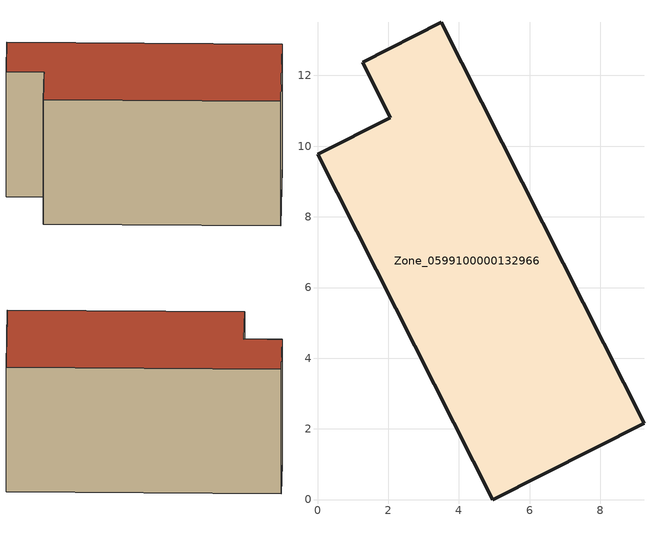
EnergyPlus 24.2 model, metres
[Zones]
Zone_0599100000132966
 floor ground (C_G): 9.24,2.16 4.96,0 0,9.77 2.06,10.81 1.28,12.38 3.51,13.5 z0
 wall outside (C_F): 4.96,0 9.24,2.16 3.51,13.5 1.28,12.38 2.06,10.81 0,9.77 4.96,0 z0:6.89
 roof outside (C_R): 0,9.77 4.96,0 9.24,2.16 3.51,13.5 1.28,12.38 2.06,10.81 z6.89
[BUILDING]
Pand.0599100000132966: North Axis=0; Terrain=City; Loads Convergence Tolerance Value=0.04; Temperature Convergence Tolerance Value=0.4; Solar Distribution=FullExterior; Maximum Number of Warmup Days=25; Minimum Number of Warmup Days=1
[Site:Location]
Rotterdam.The.Hague.AP_ZH_NLD Design_Conditions: Latitude=51.96; Longitude=4.45; Time Zone=1; Elevation=-4.5
[SITE:GROUNDTEMPERATURE:BUILDINGSURFACE]
18, 18, 18, 18, 18, 18, 18, 18, 18, 18, 18, 18
[MATERIAL] Thermal Absorptance=0.9; Solar Absorptance=0.7; Visible Absorptance=0.7
Name | Roughness | Thickness | Conductivity | Density | Specific Heat
G.TI.1992-2005 | MediumSmooth | 0.15 | 0.06 | 540 | 1210
F.TI.1992-2005 | Rough | 0.3 | 0.12 | 1920 | 840
R.TI.1992-2005 | MediumRough | 0.2 | 0.08 | 1500 | 1000
[CONSTRUCTION]
C_G: G.TI.1992-2005
C_F: F.TI.1992-2005
C_R: R.TI.1992-2005
[ZONE]
Zone_0599100000132966: Type=1; Multiplier=1; Ceiling Height=Autocalculate; Volume=Autocalculate; Floor Area=autocalculate; Part of Total Floor Area=Yes
[ZONEINFILTRATION:DESIGNFLOWRATE]
Infil_Zone_0599100000132966: Zone or ZoneList or Space or SpaceList=Zone_0599100000132966; Schedule=AlwaysOn; Design Flow Rate Calculation Method=Flow/Area; Flow Rate per Floor Area=0.0015; Constant Term Coefficient=1; Temperature Term Coefficient=0; Velocity Term Coefficient=0; Velocity Squared Term Coefficient=0
[HVACTEMPLATE:ZONE:IDEALLOADSAIRSYSTEM]
Zone_0599100000132966: Maximum Heating Supply Air Temperature=50; Minimum Cooling Supply Air Temperature=13; Maximum Heating Supply Air Humidity Ratio=0.0156; Minimum Cooling Supply Air Humidity Ratio=0.0077; Heating Limit=NoLimit; Cooling Limit=NoLimit; Dehumidification Control Type=ConstantSensibleHeatRatio; Cooling Sensible Heat Ratio=0.7; Dehumidification Setpoint=60; Humidification Control Type=None; Humidification Setpoint=30; Outdoor Air Method=None; Outdoor Air Flow Rate per Person=0.00944; Outdoor Air Flow Rate per Zone Floor Area=0; Outdoor Air Flow Rate per Zone=0; Demand Controlled Ventilation Type=None; Outdoor Air Economizer Type=NoEconomizer; Heat Recovery Type=None; Sensible Heat Recovery Effectiveness=0.7; Latent Heat Recovery Effectiveness=0.65
[ZONECONTROL:THERMOSTAT]
ThermostatControl_Zone_0599100000132966: Zone or ZoneList=Zone_0599100000132966; Control Type Schedule=DualSetpointControlType; Control 1=Thermostat_Zone_0599100000132966; Temperature Difference Between Cutout And Setpoint=0
[THERMOSTATSETPOINT:DUALSETPOINT]
Thermostat_Zone_0599100000132966: Heating Setpoint Temperature Schedule=HeatingSetpoint_Zone_0599100000132966; Cooling Setpoint Temperature Schedule=CoolingSetpoint_Zone_0599100000132966
[SCHEDULE:COMPACT]
HeatingSetpoint_Zone_0599100000132966: Through: 12/31, For: AllDays, Until: 24:00, 21
CoolingSetpoint_Zone_0599100000132966: Through: 12/31, For: AllDays, Until: 24:00, 24
DualSetpointControlType: Through: 12/31, For: AllDays, Until: 24:00, 4
AlwaysOn: Through: 12/31, For: AllDays, Until: 24:00, 1
